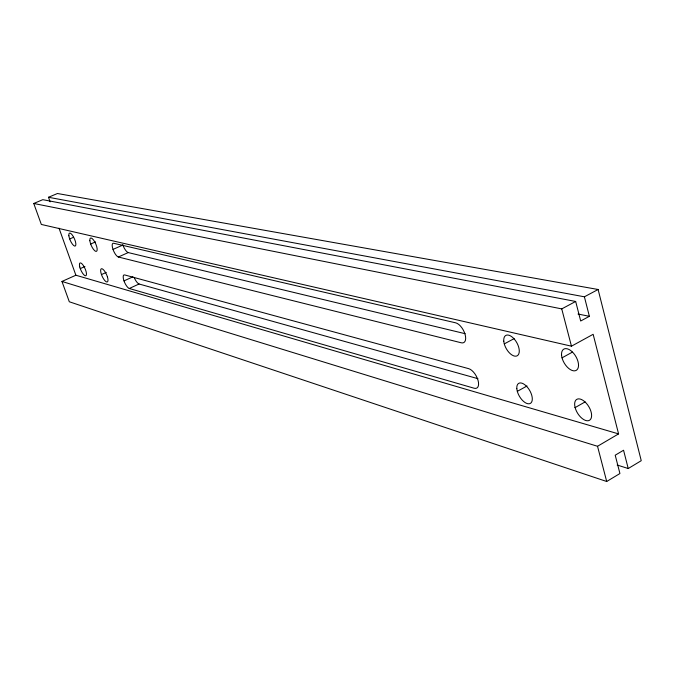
<?xml version="1.0" encoding="UTF-8"?>
<svg xmlns="http://www.w3.org/2000/svg" width="675" height="675" viewBox="0 0 675 675"><rect width="100%" height="100%" fill="white"/><g stroke="black" fill="none" stroke-linecap="round" stroke-linejoin="round"><path stroke-width="1.01" d="M48.49 197.277L584.398 296.806L589.376 316.313L580.694 321.005L575.674 301.463L42.795 199.673L33.75 203.479L41.335 224.446L571.455 346.191L593.148 334.302L618.578 433.898L75.878 275.223L61.957 281.45L69.306 301.767L606.698 481.494L619.928 473.529L615.212 455.203L623.557 450.242L628.222 468.534L641.25 460.688L598.109 289.491L57.459 193.506L48.49 197.277L50.127 201.85M61.957 281.45L597.527 446.276L618.578 433.898M575.125 407.599L585.149 401.887M517.312 391.357L527.032 385.973M562.03 357.834L572.434 352.105M504.284 343.887L514.148 338.614M33.75 203.479L561.743 308.897L575.674 301.463M584.398 296.806L598.109 289.491M129.271 288.487L474.188 388.243A11.011 5.383 60.8 0 0 478.027 380.303A11.011 5.383 60.8 0 0 468.636 368.651L124.774 274.961A7.459 2.506 65.3 0 0 123.905 280.623L124.588 282.403A7.459 2.506 65.3 0 0 129.271 288.487L139.067 283.998L477.934 378.675M124.006 280.884L132.899 276.834M101.478 274.565L106.253 272.413M118.336 256.998L461.312 342.799A11.087 5.501 61.8 0 0 465.092 334.403A11.087 5.501 61.8 0 0 455.659 322.827L113.687 243.262A7.518 2.54 65.7 0 0 112.953 249.244L113.653 251.049A7.518 2.54 65.7 0 0 118.336 256.998L128.233 252.577L465.159 333.695M113.012 249.413L122.901 245.025M80.266 268.608L84.932 266.524M90.669 244.021L95.496 241.903M69.685 238.95L73.448 237.313M578.019 314.027L589.376 316.313M617.169 465.016L628.222 468.534M122.833 244.856L123.533 246.653A7.493 2.582 65.8 0 0 128.233 252.577M59.02 228.184L75.878 275.223M561.743 308.897L571.455 346.191M597.527 446.276L606.698 481.494M139.067 283.998A7.433 2.548 65.3 0 1 134.376 277.948M107.401 276.817L106.768 275.079A7.231 2.354 65.5 0 0 101.9 268.726A7.231 2.354 65.5 0 0 101.242 273.907L101.866 275.628A7.231 2.354 65.5 0 0 106.726 281.973A7.231 2.354 65.5 0 0 107.401 276.817M68.875 235.761A7.071 2.236 66 0 0 74.647 246.071A7.071 2.236 66 0 0 73.516 236.925A7.071 2.236 66 0 0 68.875 235.761M89.868 240.739A7.282 2.379 65.9 0 0 95.85 251.378A7.282 2.379 65.9 0 0 94.795 241.971A7.282 2.379 65.9 0 0 89.868 240.739M79.76 266.937A7.02 2.211 65.6 0 0 85.852 275.746A7.02 2.211 65.6 0 0 83.261 265.376A7.02 2.211 65.6 0 0 79.76 266.937M516.822 388.69A11.593 5.906 59.7 0 0 529.073 403.793A11.593 5.906 59.7 0 0 527.732 387.619A11.593 5.906 59.7 0 0 516.822 388.69M503.778 341.153A11.661 6.05 60.7 0 0 516.088 356.164A11.661 6.05 60.7 0 0 514.654 339.517A11.661 6.05 60.7 0 0 503.778 341.153M561.549 354.966A12.319 6.674 59.4 0 0 574.822 370.837A12.319 6.674 59.4 0 0 573.716 353.422A12.319 6.674 59.4 0 0 561.549 354.966M575.1 407.498A12.251 6.505 58.3 0 0 589.528 420.272A12.251 6.505 58.3 0 0 584.761 401.701A12.251 6.505 58.3 0 0 575.1 407.498"/></g></svg>
